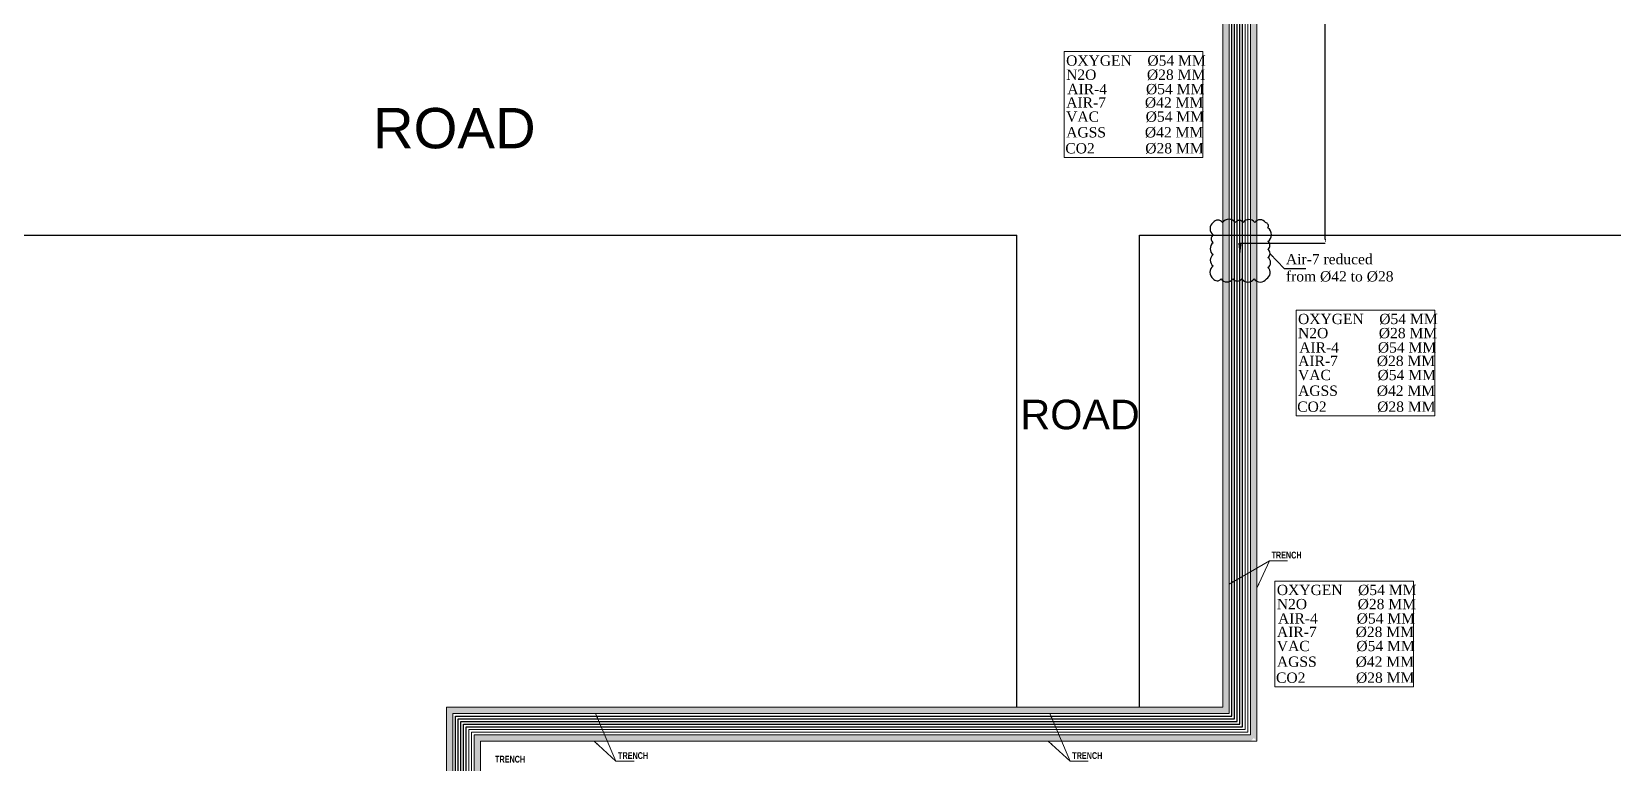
# Model space of a CAD drawing. Header units: metres. Extents: x 11749222 to 11901021, y -3863762 to -3708780.
# Drawn here: x 11812194 to 11871036, y -3775117 to -3747903 of the extents above; entities that cross this region are included whole.
import ezdxf

# ---------------------------------------------------------------- set-up
doc = ezdxf.new("R2010")
doc.units = ezdxf.units.M
doc.header["$MEASUREMENT"] = 0
doc.header["$PDMODE"] = 35
doc.layers.get('0').update_dxf_attribs({"color": 251, "linetype": 'CONTINUOUS'})
doc.layers.get('Defpoints').update_dxf_attribs({"color": 251, "linetype": 'CONTINUOUS'})
for name, color, linetype in [('Gas legend', 8, 'CONTINUOUS'), ('HS', 251, 'CONTINUOUS'), ('text', 8, 'CONTINUOUS')]:
    doc.layers.add(name, color=color, linetype=linetype)
for name, color, linetype, lineweight in [('MEDI AGSS', 173, 'CONTINUOUS', 13), ('MEDI AIR 7', 4, 'CONTINUOUS', 25), ('MEDI AIR-4', 6, 'CONTINUOUS', 25), ('Medi CO2', 30, 'CONTINUOUS', 5), ('MEDI N2O', 5, 'CONTINUOUS', 25), ('MEDI O2', 3, 'CONTINUOUS', 25), ('MEDI VAC', 1, 'CONTINUOUS', 25), ('MGPS', 123, 'CONTINUOUS', 13)]:
    doc.layers.add(name, color=color, linetype=linetype, lineweight=lineweight)
doc.styles.add('0_RM-NM', font='arial.ttf')
doc.styles.add('DIM', font='romans.shx', dxfattribs={"width": 0.7})
doc.styles.add('Scale M 75', font='times.ttf', dxfattribs={"height": 125})
doc.styles.get("Standard").update_dxf_attribs({"font": 'arial.ttf'})
doc.dimstyles.new('DIM-100', dxfattribs={"dimtxt": 200, "dimasz": 75, "dimexe": 75, "dimexo": 75, "dimgap": 50, "dimtad": 1, "dimdec": 0, "dimrnd": 5, "dimdsep": 46, "dimtxsty": 'DIM', "dimblk": 'ARCHTICK', "dimcen": 2.5, "dimdle": 75, "dimclrd": 256, "dimclre": 256, "dimclrt": 3, "dimadec": 0, "dimazin": 0, "dimtfac": 1, "dimtdec": 0, "dimtmove": 2, "dimatfit": 3, "dimfxl": 1, "dimlwd": 13, "dimlwe": -1, "dimarcsym": 0})
doc.dimstyles.new('Scale 50', dxfattribs={"dimscale": 0, "dimtxt": 200, "dimasz": 150, "dimexe": 0, "dimexo": 0.1, "dimgap": 0, "dimtad": 0, "dimtoh": 1, "dimdec": 0, "dimzin": 0, "dimdsep": 46, "dimtxsty": '0_RM-NM', "dimcen": 0, "dimdle": 100, "dimclrd": 204, "dimclre": 212, "dimclrt": 224, "dimadec": 0, "dimazin": 0, "dimtfac": 1, "dimtdec": 0, "dimtofl": 0, "dimtmove": 1, "dimatfit": 3, "dimfxl": 0.15, "dimtolj": 1, "dimtzin": 0, "dimlwe": -1, "dimarcsym": 0})

# ---------------------------------------------------------------- blocks, each defined once
blk = doc.blocks.new('_ArchTick')
at = {"color": 0, "linetype": 'ByBlock', "const_width": 0.15}
blk.add_lwpolyline([(-0.5, -0.5), (0.5, 0.5)], dxfattribs=at)
blk = doc.blocks.new('*D30')
at = {"color": 212, "ltscale": 500, "transparency": 16777216}
for p, q in [((11858231, -3723879), (11860321, -3723879)), ((11857143, -3755770), (11860321, -3755770))]:
    blk.add_line(p, q, dxfattribs=at)
at = {"color": 204, "lineweight": -2, "ltscale": 500, "transparency": 16777216}
for p, q in [((11860321, -3724029), (11860321, -3739467)), ((11860321, -3755620), (11860321, -3740181))]:
    blk.add_line(p, q, dxfattribs=at)
at = {"color": 204, "ltscale": 500, "transparency": 16777216}
for points in [[(11860296, -3724029), (11860346, -3724029), (11860321, -3723879)], [(11860296, -3755620), (11860346, -3755620), (11860321, -3755770)]]:
    blk.add_solid(points, dxfattribs=at)
at = {"layer": 'Defpoints', "color": 0, "ltscale": 500, "transparency": 16777216}
for p in [(11858231, -3723879), (11860321, -3723879), (11857143, -3755770)]:
    blk.add_point(p, dxfattribs=at)
at = {"color": 224, "ltscale": 500, "transparency": 16777216, "insert": (11860321, -3739824), "char_height": 200, "attachment_point": 5, "rotation": 90, "style": '0_RM-NM'}
blk.add_mtext('\\A1;31891', dxfattribs=at)

msp = doc.modelspace()

# ---------------------------------------------------------------- hatches: boundary and pattern name
at = {"layer": 'HS', "ltscale": 500, "true_color": 0x636466}
h = msp.add_hatch(dxfattribs=at)
h.set_pattern_fill('AR-CONC', color=251, scale=50, angle=270)
h.set_pattern_definition([(320, (8088947.52, -15085897.66), (-31.3760675, -358.630091), [37.5, -412.5]), (265, (8088947.52, -15085897.66), (376.096067, 69.375667), [30, -330]), (10.4514445, (8088944.9, -15085927.55), (344.719995, -289.254423), [31.870096, -350.571056]), (316.1842, (8089047.5, -15085897.66), (-82.75964, -533.620665), [56.25, -618.75]), (6.6356355, (8089040.6, -15085942.13), (487.0593, -467.330973), [47.80517, -525.85688]), (261.184164, (8089047.5, -15085897.66), (487.0593, -467.330973), [45, -495]), (291, (8089022.52, -15085947.66), (-201.309445, -298.453526), [37.5, -412.5]), (236, (8089022.52, -15085947.66), (362.575023, -121.657666), [30, -330]), (341.4514447, (8089005.75, -15085972.53), (161.265576, -420.111188), [31.870095, -350.571056]), (307.5, (8088947.52, -15085897.66), (166.4469269, -6.0799277), [0, -326, 0, -335, 0, -331.25]), (277.5, (8088947.52, -15085897.66), (197.205856, -131.5347687), [0, -191, 0, -318.5, 0, -126.25]), (237.5, (8088947.52, -15085786.16), (-11.2774359, -266.9112181), [0, -125, 0, -390, 0, -517.5]), (227.5, (8088947.52, -15085736.16), (50.052491, -291.5930847), [0, -162.5, 0, -259, 0, -367.5])])
edge = h.paths.add_edge_path()
edge.add_line((11856743.3, -3723923.4), (11856513.3, -3723641.8))
edge.add_line((11856513.3, -3723641.8), (11856513.3, -3773031.8))
edge.add_line((11856513.3, -3773031.8), (11856743.3, -3773261.8))
edge.add_line((11856743.3, -3773261.8), (11856743.3, -3724335.8))
h = msp.add_hatch(dxfattribs=at)
h.set_pattern_fill('AR-CONC', color=251, scale=50, angle=270)
h.set_pattern_definition([(320, (23171239.23, -7513202.93), (-31.3760675, -358.630091), [37.5, -412.5]), (265, (23171239.23, -7513202.93), (376.096067, 69.375667), [30, -330]), (10.4514445, (23171236.6, -7513232.82), (344.719995, -289.254423), [31.870096, -350.571056]), (316.1842, (23171339.23, -7513202.93), (-82.75964, -533.620665), [56.25, -618.75]), (6.6356355, (23171332.33, -7513247.4), (487.0593, -467.330973), [47.80517, -525.85688]), (261.184164, (23171339.23, -7513202.93), (487.0593, -467.330973), [45, -495]), (291, (23171314.23, -7513252.93), (-201.309445, -298.453526), [37.5, -412.5]), (236, (23171314.23, -7513252.93), (362.575023, -121.657666), [30, -330]), (341.4514447, (23171297.46, -7513277.8), (161.265576, -420.111188), [31.870095, -350.571056]), (307.5, (23171239.23, -7513202.93), (166.4469269, -6.0799277), [0, -326, 0, -335, 0, -331.25]), (277.5, (23171239.23, -7513202.93), (197.205856, -131.5347687), [0, -191, 0, -318.5, 0, -126.25]), (237.5, (23171239.23, -7513091.43), (-11.2774359, -266.9112181), [0, -125, 0, -390, 0, -517.5]), (227.5, (23171239.23, -7513041.43), (50.052491, -291.5930847), [0, -162.5, 0, -259, 0, -367.5])])
edge = h.paths.add_edge_path()
edge.add_line((11857543.3, -3774061.8), (11857773.3, -3774291.8))
edge.add_line((11857773.3, -3774291.8), (11857773.3, -3724908.3))
edge.add_line((11857773.3, -3724908.3), (11857543.3, -3724678.3))
edge.add_line((11857543.3, -3724678.3), (11857543.3, -3774076.3))
h = msp.add_hatch(dxfattribs=at)
h.set_pattern_fill('AR-CONC', color=251, scale=50, angle=90)
h.set_pattern_definition([(140, (514162.72, -21540.55), (31.3760675, 358.630091), [37.5, -412.5]), (85, (514162.7, -21540.55), (-376.096067, -69.375667), [30, -330]), (190.4514445, (514165.33, -21510.66), (-344.719995, 289.254423), [31.870096, -350.571056]), (136.1842, (514062.7, -21540.55), (82.75964, 533.620665), [56.25, -618.75]), (186.6356355, (514069.6, -21496.1), (-487.0593, 467.330973), [47.80517, -525.85688]), (81.184164, (514062.7, -21540.55), (-487.0593, 467.330973), [45, -495]), (111, (514087.72, -21490.55), (201.309445, 298.453526), [37.5, -412.5]), (56, (514087.7, -21490.55), (-362.575023, 121.657666), [30, -330]), (161.4514447, (514104.5, -21465.68), (-161.265576, 420.111188), [31.870095, -350.571056]), (127.5, (514162.72, -21540.55), (-166.4469269, 6.0799277), [0, -326, 0, -335, 0, -331.25]), (97.5, (514162.72, -21540.55), (-197.205856, 131.5347687), [0, -191, 0, -318.5, 0, -126.25]), (57.5, (514162.72, -21652.05), (11.2774359, 266.9112181), [0, -125, 0, -390, 0, -517.5]), (47.5, (514162.72, -21702.05), (-50.052491, 291.5930847), [0, -162.5, 0, -259, 0, -367.5])])
h.paths.add_polyline_path([(11827628.7, -3773031.8), (11827628.7, -3789106.3), (11827858.7, -3789336.3), (11827858.7, -3773261.8)])
h = msp.add_hatch(dxfattribs=at)
h.set_pattern_fill('AR-CONC', color=251, scale=50, angle=180)
h.set_pattern_definition([(230, (8088947.53, -15086727.74), (-358.630091, 31.3760675), [37.5, -412.5]), (175, (8088947.53, -15086727.74), (69.375667, -376.096067), [30, -330]), (280.4514445, (8088917.64, -15086725.12), (-289.254423, -344.719995), [31.870096, -350.571056]), (226.1842, (8088947.53, -15086827.74), (-533.620665, 82.75964), [56.25, -618.75]), (276.6356355, (8088903.06, -15086820.84), (-467.330973, -487.0593), [47.80517, -525.85688]), (171.184164, (8088947.53, -15086827.74), (-467.330973, -487.0593), [45, -495]), (201, (8088897.53, -15086802.74), (-298.453526, 201.309445), [37.5, -412.5]), (146, (8088897.53, -15086802.74), (-121.657666, -362.575023), [30, -330]), (251.4514447, (8088872.66, -15086785.96), (-420.111188, -161.265576), [31.870095, -350.571056]), (217.5, (8088947.53, -15086727.74), (-6.0799277, -166.4469269), [0, -326, 0, -335, 0, -331.25]), (187.5, (8088947.53, -15086727.74), (-131.5347687, -197.205856), [0, -191, 0, -318.5, 0, -126.25]), (147.5, (8089059.03, -15086727.74), (-266.9112181, 11.2774359), [0, -125, 0, -390, 0, -517.5]), (137.5, (8089109.03, -15086727.74), (-291.5930847, -50.052491), [0, -162.5, 0, -259, 0, -367.5])])
edge = h.paths.add_edge_path()
edge.add_line((11827628.7, -3773031.8), (11827858.7, -3773261.8))
edge.add_line((11827858.7, -3773261.8), (11856743.3, -3773261.8))
edge.add_line((11856743.3, -3773261.8), (11856513.3, -3773031.8))
edge.add_line((11856513.3, -3773031.8), (11827651.3, -3773031.8))
h = msp.add_hatch(dxfattribs=at)
h.set_pattern_fill('AR-CONC', color=251, scale=50, angle=90)
h.set_pattern_definition([(140, (515192.72, -22340.54), (31.3760675, 358.630091), [37.5, -412.5]), (85, (515192.72, -22340.54), (-376.096067, -69.375667), [30, -330]), (190.4514445, (515195.34, -22310.66), (-344.719995, 289.254423), [31.870096, -350.571056]), (136.1842, (515092.7, -22340.54), (82.75964, 533.620665), [56.25, -618.75]), (186.6356355, (515099.6, -22296.1), (-487.0593, 467.330973), [47.80517, -525.85688]), (81.184164, (515092.7, -22340.54), (-487.0593, 467.330973), [45, -495]), (111, (515117.72, -22290.54), (201.309445, 298.453526), [37.5, -412.5]), (56, (515117.72, -22290.54), (-362.575023, 121.657666), [30, -330]), (161.4514447, (515134.5, -22265.67), (-161.265576, 420.111188), [31.870095, -350.571056]), (127.5, (515192.72, -22340.54), (-166.4469269, 6.0799277), [0, -326, 0, -335, 0, -331.25]), (97.5, (515192.72, -22340.54), (-197.205856, 131.5347687), [0, -191, 0, -318.5, 0, -126.25]), (57.5, (515192.72, -22452.04), (11.2774359, 266.9112181), [0, -125, 0, -390, 0, -517.5]), (47.5, (515192.72, -22502.04), (-50.052491, 291.5930847), [0, -162.5, 0, -259, 0, -367.5])])
h.paths.add_polyline_path([(11828658.7, -3774061.8), (11828658.7, -3790136.3), (11828888.7, -3790366.3), (11828888.7, -3774291.8)])
h = msp.add_hatch(dxfattribs=at)
h.set_pattern_fill('AR-CONC', color=251, scale=50, angle=180)
h.set_pattern_definition([(230, (8089747.52, -15087757.73), (-358.630091, 31.3760675), [37.5, -412.5]), (175, (8089747.52, -15087757.73), (69.375667, -376.096067), [30, -330]), (280.4514445, (8089717.64, -15087755.12), (-289.254423, -344.719995), [31.870096, -350.571056]), (226.1842, (8089747.52, -15087857.73), (-533.620665, 82.75964), [56.25, -618.75]), (276.6356355, (8089703.06, -15087850.84), (-467.330973, -487.0593), [47.80517, -525.85688]), (171.184164, (8089747.5, -15087857.73), (-467.330973, -487.0593), [45, -495]), (201, (8089697.52, -15087832.73), (-298.453526, 201.309445), [37.5, -412.5]), (146, (8089697.52, -15087832.73), (-121.657666, -362.575023), [30, -330]), (251.4514447, (8089672.65, -15087815.96), (-420.111188, -161.265576), [31.870095, -350.571056]), (217.5, (8089747.52, -15087757.73), (-6.0799277, -166.4469269), [0, -326, 0, -335, 0, -331.25]), (187.5, (8089747.52, -15087757.73), (-131.5347687, -197.205856), [0, -191, 0, -318.5, 0, -126.25]), (147.5, (8089859.02, -15087757.73), (-266.9112181, 11.2774359), [0, -125, 0, -390, 0, -517.5]), (137.5, (8089909.02, -15087757.73), (-291.5930847, -50.052491), [0, -162.5, 0, -259, 0, -367.5])])
edge = h.paths.add_edge_path()
edge.add_line((11828658.7, -3774061.8), (11828892.7, -3774291.8))
edge.add_line((11828892.7, -3774291.8), (11857543.3, -3774291.8))
edge.add_line((11857543.3, -3774291.8), (11857773.3, -3774061.8))
edge.add_line((11857773.3, -3774061.8), (11828775.7, -3774061.8))

# ---------------------------------------------------------------- linework, layer by layer
at = {"color": 1}
msp.add_lwpolyline([(11856150.3, -3755002.5, 0.5205671), (11856150.3, -3755460.8, 0.5205671), (11856150.3, -3755757.3, 0.5205671), (11856150.3, -3756196.6, 0.5205671), (11856150.3, -3756611.4, 0.5205671), (11856150.3, -3757091.3, 0.5205671), (11856443.2, -3757097, 0.5205671), (11856880.2, -3757097, 0.5205671), (11857208.7, -3757097, 0.5205671), (11857669.6, -3757097, 0.5205671), (11858131.9, -3757097, 0.5205671), (11858185.2, -3756678, 0.5205671), (11858185.2, -3756307.1, 0.5205671), (11858185.2, -3756001.1, 0.5205671), (11858185.2, -3755709.1, 0.5205671), (11858185.2, -3755200.4, 0.5205671), (11858094.8, -3755002.5, 0.5205671), (11857695.4, -3755002.5, 0.5205671), (11857263.4, -3755002.5, 0.5205671), (11856971.6, -3755002.5, 0.5205671), (11856497.2, -3755002.5, 0.5205671)], format="xyb", close=True, dxfattribs=at)
at = {"color": 7, "ltscale": 500}
msp.add_lwpolyline([(11857143.3, -3756153.7, 36, 120, 0), (11857143.3, -3755769.6, 80, 80, 0)], format="xyseb", dxfattribs=at)
at = {"layer": 'MEDI AGSS'}
msp.add_lwpolyline([(11826763.9, -3789936.3), (11828458.7, -3789936.3), (11828458.7, -3773861.8), (11857343.3, -3773861.8), (11857343.3, -3724479.7), (11864654.6, -3724479.7)], dxfattribs=at)
at = {"layer": 'MEDI AIR 7'}
for points in [[(11857143.3, -3755996.4), (11857143.3, -3724278.8), (11864654.6, -3724278.8)], [(11826763.9, -3789736.3), (11828258.7, -3789736.3), (11828258.7, -3773661.8), (11857143.3, -3773661.8), (11857143.3, -3755996.4)]]:
    msp.add_lwpolyline(points, dxfattribs=at)
at = {"layer": 'MEDI AIR-4'}
msp.add_lwpolyline([(11826763.9, -3789636.3), (11828158.7, -3789636.3), (11828158.7, -3773561.8), (11857043.3, -3773561.8), (11857043.3, -3724178.8), (11864654.6, -3724178.8)], dxfattribs=at)
at = {"layer": 'Medi CO2', "color": 251, "true_color": 0x636466}
for points in [[(11864654.6, -3723648.8), (11856513.3, -3723648.8), (11856513.3, -3773031.8), (11827628.7, -3773031.8), (11827628.7, -3789106.3), (11826798.6, -3789106.3)], [(11864654.6, -3723878.8), (11856743.3, -3723878.8), (11856743.3, -3773261.8), (11827858.7, -3773261.8), (11827858.7, -3789336.3), (11826798.6, -3789336.3)], [(11826798.6, -3790136.3), (11828658.7, -3790136.3), (11828658.7, -3774061.8), (11857543.3, -3774061.8), (11857543.3, -3724678.8), (11864654.6, -3724678.8)], [(11826343.1, -3790366.3), (11828888.7, -3790366.3), (11828888.7, -3774291.8), (11857773.3, -3774291.8), (11857773.3, -3724908.8), (11864654.6, -3724908.8)]]:
    msp.add_lwpolyline(points, dxfattribs=at)
at = {"layer": 'Medi CO2'}
msp.add_lwpolyline([(11826763.9, -3790036.3), (11828558.7, -3790036.3), (11828558.7, -3773961.8), (11857443.3, -3773961.8), (11857443.3, -3724578.8), (11864654.6, -3724578.8)], dxfattribs=at)
at = {"layer": 'MEDI N2O'}
msp.add_lwpolyline([(11826763.9, -3789536.3), (11828058.7, -3789536.3), (11828058.7, -3773461.8), (11856943.3, -3773461.8), (11856943.3, -3724078.8), (11864654.6, -3724078.8)], dxfattribs=at)
at = {"layer": 'MEDI O2'}
msp.add_lwpolyline([(11826763.9, -3789436.3), (11827958.7, -3789436.3), (11827958.7, -3773361.8), (11856843.3, -3773361.8), (11856843.3, -3723978.8), (11864654.6, -3723978.8)], dxfattribs=at)
at = {"layer": 'MEDI O2', "color": 251, "ltscale": 500, "true_color": 0x636466}
for points in [[(11767195.1, -3755477.8), (11848844.2, -3755477.8)], [(11848844.2, -3773031.8), (11848844.2, -3755477.8)], [(11853409, -3755477.8), (11901021.3, -3755477.8)], [(11853409, -3773031.8), (11853409, -3755477.8)]]:
    msp.add_lwpolyline(points, dxfattribs=at)
at = {"layer": 'MEDI VAC'}
msp.add_lwpolyline([(11826763.9, -3789836.3), (11828358.7, -3789836.3), (11828358.7, -3773761.8), (11857243.3, -3773761.8), (11857243.3, -3724378.8), (11864654.6, -3724378.8)], dxfattribs=at)
at = {"layer": 'MGPS', "color": 206, "lineweight": 9}
for points in [[(11850604.7, -3748647.7), (11855765.4, -3748647.7), (11855765.4, -3752587.7), (11850604.7, -3752587.7)], [(11859231.6, -3758257.4), (11864392.3, -3758257.4), (11864392.3, -3762197.4), (11859231.6, -3762197.4)], [(11858443.3, -3768335.8), (11863603.9, -3768335.8), (11863603.9, -3772275.9), (11858443.3, -3772275.9)]]:
    msp.add_lwpolyline(points, close=True, dxfattribs=at)

# ---------------------------------------------------------------- texts
at = {"lineweight": 0, "ltscale": 500, "width": 2377.08, "attachment_point": 2}
for insert, char_height in [((11827916.8, -3750742), 1500), ((11851197.7, -3761592.4), 1100)]:
    msp.add_mtext('ROAD', dxfattribs=dict(at, insert=insert, char_height=char_height))
at = {"color": 1, "insert": (11858853.8, -3756173.5), "char_height": 383.261, "width": 4131.73, "attachment_point": 1, "rotation": 0.000003, "style": 'Scale M 75'}
msp.add_mtext('Air-7 reduced from %%C42 to %%C28', dxfattribs=at)
at = {"layer": 'MGPS', "color": 7, "lineweight": 9, "style": 'Scale M 75'}
for s, p in [('OXYGEN    Ø54 MM', (11850677.9, -3749170.1)), ('N2O             Ø28 MM', (11850677.1, -3749696.1)), ('AIR-4          Ø54 MM', (11850721.9, -3750230.6)), ('AIR-7          Ø42 MM', (11850682.5, -3750729.9)), ('VAC            Ø54 MM', (11850678, -3751255.6)), ('AGSS          Ø42 MM', (11850681.3, -3751838.7)), ('CO2             Ø28 MM', (11850647.9, -3752432.8)), ('OXYGEN    Ø54 MM', (11859304.8, -3758779.9)), ('N2O             Ø28 MM', (11859304, -3759305.8)), ('AIR-7          Ø28 MM', (11859309.5, -3760339.6)), ('AIR-4          Ø54 MM', (11859348.8, -3759840.4)), ('VAC            Ø54 MM', (11859304.9, -3760865.3)), ('AGSS          Ø42 MM', (11859308.2, -3761448.4)), ('CO2             Ø28 MM', (11859274.8, -3762042.5)), ('OXYGEN    Ø54 MM', (11858516.5, -3768858.3)), ('N2O             Ø28 MM', (11858515.6, -3769384.3)), ('AIR-4          Ø54 MM', (11858560.4, -3769918.8)), ('VAC            Ø54 MM', (11858516.5, -3770943.8)), ('AIR-7          Ø28 MM', (11858521.1, -3770418.1)), ('AGSS          Ø42 MM', (11858519.9, -3771526.9)), ('CO2             Ø28 MM', (11858486.5, -3772121))]:
    msp.add_text(s, height=383.261, rotation=0.000003, dxfattribs=at).set_placement(p)
at = {"layer": 'text', "color": 0, "linetype": 'ByBlock', "char_height": 250, "width": 4969.486, "attachment_point": 1, "rotation": 359.854534}
for insert in [(11858320.3, -3767244.6, -4.1), (11834010.8, -3774700.6, -4.1), (11850909.2, -3774700.6, -4.1), (11829435.7, -3774834.5, -4.1)]:
    msp.add_mtext('{\\fSwis721 LtCn BT|b1|i0|c0|p34;TRENCH}', dxfattribs=dict(at, insert=insert))

# ---------------------------------------------------------------- dimensions: what is measured, and where the dimension line sits
at = {"color": 2, "ltscale": 500}
dim = msp.add_linear_dim(base=(11860320.7, -3723878.8), p1=(11857143.3, -3755769.6), p2=(11858231.2, -3723878.8), angle=90, dimstyle='Scale 50', override={"dimscale": 1}, dxfattribs=at)
dim.commit()
dim.dimension.update_dxf_attribs({"geometry": '*D30', "text_midpoint": (11860320.7, -3739824.2)})

# ---------------------------------------------------------------- leaders
msp.add_leader([(11858264.2, -3756170), (11858792.2, -3756715.6), (11859601, -3756715.6)], dimstyle='Scale 50', override={"dimscale": 1}, dxfattribs=at)
at = {"layer": 'Gas legend', "color": 2}
for points in [[(11856743.3, -3768447.7, -2), (11858241.8, -3767582.2, -2), (11858914.7, -3767582, -2)], [(11857773.3, -3768600.1, -2), (11858241.8, -3767582.2, -2), (11858914.7, -3767582, -2)], [(11833171.8, -3773261.8, -2), (11833932.2, -3775038.2, -2), (11834605.1, -3775038, -2)], [(11850070.2, -3773261.8, -2), (11850830.6, -3775038.2, -2), (11851503.5, -3775038, -2)], [(11833115.9, -3774291.8, -2), (11833932.2, -3775038.2, -2), (11834605.1, -3775038, -2)], [(11850014.3, -3774291.8, -2), (11850830.6, -3775038.2, -2), (11851503.5, -3775038, -2)]]:
    msp.add_leader(points, dimstyle='DIM-100', override={"dimasz": 175, "dimgap": 100, "dimtad": 0, "dimclrd": 1, "dimfxl": 0.18, "dimarcsym": 1}, dxfattribs=at)

doc.saveas('drawing.dxf')
